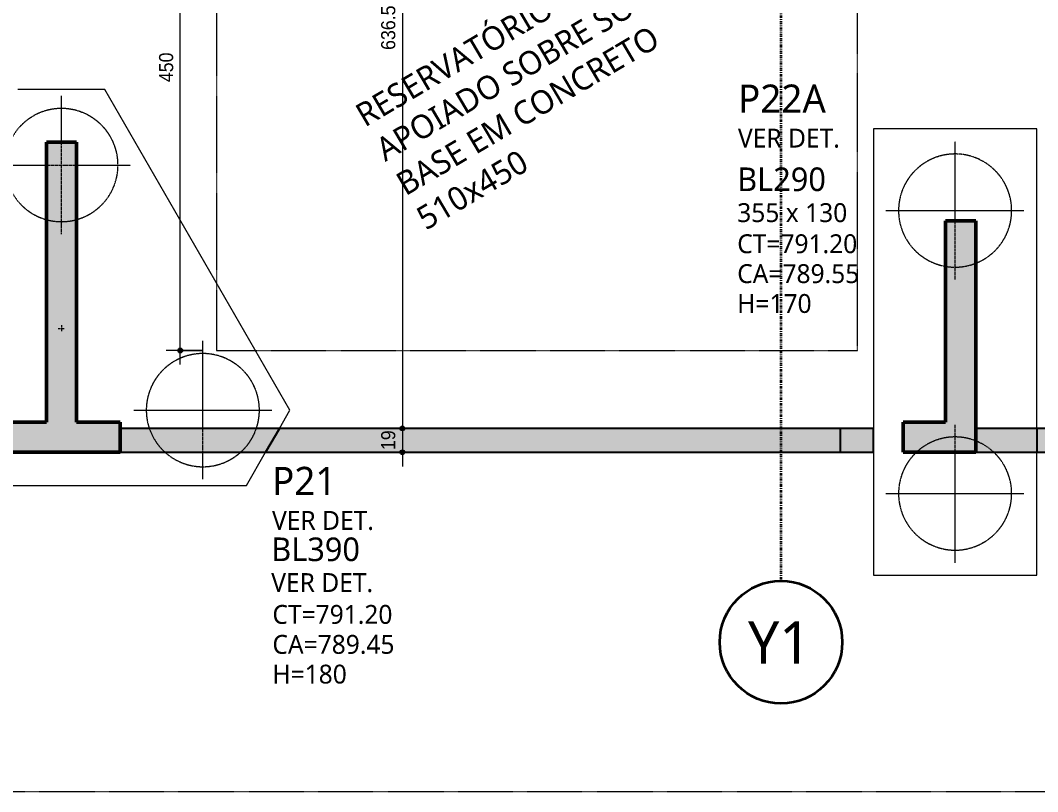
# Model space of a CAD drawing. Header units: centimetres. Extents: x -3523 to 38560, y -3196 to 88043.
# Drawn here: x -1264 to -455, y -1186 to -573 of the extents above; entities that cross this region are included whole.
import ezdxf

# ---------------------------------------------------------------- set-up
doc = ezdxf.new("R2010")
doc.units = ezdxf.units.CM
for name, pattern in [('Dash dot', [1.5875, 0.635, -0.47625, 0, -0.47625]), ('Hidden', [0.714375, 0.47625, -0.238125]), ('Overhead', [0.396875, 0.238125, -0.15875]), ('Traço', [0.635, 0.3175, -0.3175])]:
    doc.linetypes.add(name, pattern=pattern)
for name, color, linetype, lineweight in [('A-ANNO-DIMS', 7, 'Continuous', 9), ('A-ANNO-DIMS-75', 7, 'Continuous', 9), ('A-FLOR-OVHD', 7, 'Overhead', 18), ('G-ANNO-TEXT', 7, 'Continuous', 9), ('S-BEAM', 7, 'Continuous', 25), ('S-BEAM-HDLN', 7, 'Traço', 25), ('S-COLS', 7, 'Continuous', 25), ('S-COLS-IDEN', 7, 'Continuous', 9), ('S-FNDN', 7, 'Continuous', 25), ('S-FNDN-HDLN', 7, 'Traço', 18), ('S-FNDN-IDEN', 7, 'Continuous', 9), ('S-GRID', 7, 'Continuous', 9), ('S-GRID-IDEN', 7, 'Continuous', 9)]:
    doc.layers.add(name, color=color, linetype=linetype, lineweight=lineweight)
doc.layers.add('A-DETL', color=7, linetype='Continuous', lineweight=18, true_color=0x00a600)
doc.styles.add('Arial_1', font='arial.ttf', dxfattribs={"width": 0.9, "height": 11.25})
doc.styles.add('Gadugi', font='gadugi.ttf', dxfattribs={"height": 15})
doc.styles.add('Gadugi_1', font='gadugi.ttf', dxfattribs={"height": 22.5})
doc.styles.add('Gadugi_2', font='gadugi.ttf', dxfattribs={"height": 18.75})
doc.styles.add('Gadugi_3', font='gadugi.ttf', dxfattribs={"height": 0.2})
doc.styles.add('Gadugi_5', font='gadugi.ttf', dxfattribs={"height": 33.75})
doc.dimstyles.new('PED_1_5mm_ESQ', dxfattribs={"dimscale": 30.48, "dimtxt": 11.477918, "dimasz": 0.492126, "dimexe": 0.369094, "dimexo": 0.369094, "dimgap": 0.073819, "dimtad": 1, "dimdec": 1, "dimrnd": 0.5, "dimdsep": 46, "dimtxsty": 'Arial_1', "dimblk1": 'DOTSMALL', "dimblk2": 'DOTSMALL', "dimsah": 1, "dimcen": 0.09, "dimdle": 0.369094, "dimazin": 0, "dimtfac": 1, "dimtdec": 4, "dimtix": 1, "dimtmove": 0, "dimatfit": 3, "dimfxl": 1, "dimtvp": 1, "dimtolj": 1, "dimtzin": 0, "dimarcsym": 2})

# ---------------------------------------------------------------- blocks, each defined once
blk = doc.blocks.new('PED_BLRET-2EST_R01_2019 - 355x130x170-V20-PL B 002 - FUNDAÇÃO')
at = {"layer": 'S-FNDN', "linetype": 'Hidden', "lineweight": 18}
for p, q in [((-117.5, 55), (-117.5, -55)), ((107.5, 55), (107.5, -55)), ((-172.5, 0), (-84.67, 0)), ((99.47, 0), (162.5, 0))]:
    blk.add_line(p, q, dxfattribs=at)
at = {"layer": 'S-FNDN-HDLN'}
for p, q in [((-84.67, 0), (-62.5, 0)), ((52.5, 0), (99.46, 0))]:
    blk.add_line(p, q, dxfattribs=at)
for centre, start, end in [((-117.5, 0), 42.96567, 317.03416), ((107.5, 0), 360, 170.3621), ((-117.5, 0), 360, 42.95935), ((-117.5, 0), 317.04048, 360), ((107.5, 0), 170.36842, 201.50986), ((107.5, 0), 201.51618, 360)]:
    blk.add_arc(centre, 45, start, end, dxfattribs=at)
blk = doc.blocks.new('PED_BLTRG-3EST_R00 - 315x364x180-3763719-PL B 002 - FUNDAÇÃO')
at = {"layer": 'S-FNDN', "linetype": 'Hidden', "lineweight": 18}
for p, q in [((-37.01, 142.35), (-37.01, 179.13)), ((-92.01, 124.13), (-49.01, 124.13)), ((-25.01, 124.13), (17.99, 124.13)), ((-149.51, -85.22), (-149.51, -15.73)), ((75.49, -85.22), (75.49, -15.73)), ((-204.51, -70.73), (-94.51, -70.73)), ((20.49, -70.73), (130.49, -70.73)), ((-149.51, -125.73), (-149.51, -104.22)), ((75.49, -125.73), (75.49, -104.22))]:
    blk.add_line(p, q, dxfattribs=at)
at = {"layer": 'S-FNDN-HDLN'}
for p, q in [((-37.01, 69.13), (-37.01, 142.35)), ((-49, 124.13), (-25.01, 124.13)), ((-39.51, -5.78), (-34.51, -5.78)), ((-37.01, -3.28), (-37.01, -8.28)), ((-149.51, -104.21), (-149.51, -85.22)), ((75.49, -104.21), (75.49, -85.22))]:
    blk.add_line(p, q, dxfattribs=at)
for centre, start, end in [((-37.01, 124.13), 360, 254.47542), ((-37.01, 124.13), 285.52458, 360), ((-37.01, 124.13), 254.48174, 285.51826), ((-149.51, -70.73), 360, 198.80549), ((75.49, -70.73), 360, 198.80549), ((-149.51, -70.73), 341.19451, 360), ((75.49, -70.73), 341.19451, 360), ((-149.51, -70.73), 198.81181, 228.21574), ((-149.51, -70.73), 311.78426, 341.18819), ((75.49, -70.73), 198.81181, 228.21574), ((75.49, -70.73), 311.78426, 341.18819), ((-149.51, -70.73), 228.22206, 311.77794), ((75.49, -70.73), 228.22206, 311.77794)]:
    blk.add_arc(centre, 45, start, end, dxfattribs=at)
blk = doc.blocks.new('PED_TAG_BLOCO_R03 - BLOCO DET_-2583237-PL B 002 - FUNDAÇÃO')
at = {"layer": 'S-FNDN-IDEN', "insert": (-0.977, -0.663), "char_height": 0.2, "width": 1.37089, "attachment_point": 1, "style": 'Gadugi_3'}
blk.add_mtext('VER DET.', dxfattribs=at)
blk = doc.blocks.new('PED_TAG_PILAR_R04 - PILAR VER DET_-2523782-PL B 002 - FUNDAÇÃO')
at = {"layer": 'S-COLS-IDEN', "insert": (0.115, -0.633), "char_height": 0.2, "width": 1.37089, "attachment_point": 1, "style": 'Gadugi_3'}
blk.add_mtext('VER DET.', dxfattribs=at)
blk = doc.blocks.new('DIMBLOCK4-PL B 002 - FUNDAÇÃO')
at = {"layer": 'A-ANNO-DIMS-75'}
h = blk.add_hatch(color=256, dxfattribs=at)
edge = h.paths.add_edge_path(flags=0)
edge.add_arc((-1136.88, -385.03), 1.88, 0, 360)
h = blk.add_hatch(color=256, dxfattribs=at)
edge = h.paths.add_edge_path(flags=0)
edge.add_arc((-1136.88, -835.03), 1.88, 0, 360)
for p, q in [((-1136.88, -846.28), (-1136.88, -373.78)), ((-1119.15, -385.03), (-1148.13, -385.03)), ((-1136.88, -385.03), (-1119.15, -385.03)), ((-1119.15, -835.03), (-1148.13, -835.03)), ((-1136.88, -835.03), (-1119.15, -835.03))]:
    blk.add_line(p, q, dxfattribs=at)
for centre in [(-1136.88, -385.03), (-1136.88, -835.03)]:
    blk.add_circle(centre, 1.88, dxfattribs=at)
at = {"layer": 'A-ANNO-DIMS-75', "color": 0, "insert": (-1153.73, -621.68), "char_height": 11.25, "width": 27.9708, "attachment_point": 1, "rotation": 90, "line_spacing_factor": 0.941778, "style": 'Arial_1'}
blk.add_mtext('450', dxfattribs=at)
blk = doc.blocks.new('_DotSmall')
at = {"color": 0, "linetype": 'ByBlock', "const_width": 0.5}
blk.add_lwpolyline([(-0.0625, 0, 1), (0.0625, 0, 1)], format="xyb", close=True, dxfattribs=at)
blk = doc.blocks.new('Eixo - Y1-2173029-PL B 002 - FUNDAÇÃO')
at = {"layer": 'S-GRID-IDEN', "color": 6, "lineweight": 35, "true_color": 0xff00ff}
blk.add_circle((0, 0), 0.65, dxfattribs=at)
blk = doc.blocks.new('DIMBLOCK122-PL B 002 - FUNDAÇÃO')
at = {"layer": 'A-ANNO-DIMS-75'}
h = blk.add_hatch(color=256, dxfattribs=at)
edge = h.paths.add_edge_path(flags=0)
edge.add_arc((-960.14, -260.26), 1.88, 0, 360)
h = blk.add_hatch(color=256, dxfattribs=at)
edge = h.paths.add_edge_path(flags=0)
edge.add_arc((-960.14, -896.95), 1.88, 0, 360)
for p, q in [((-968.74, -260.26), (-948.89, -260.26)), ((-960.14, -260.26), (-968.74, -260.26)), ((-960.14, -260.26), (-960.14, -896.95)), ((-968.74, -896.95), (-948.89, -896.95)), ((-960.14, -896.95), (-968.74, -896.95))]:
    blk.add_line(p, q, dxfattribs=at)
for centre in [(-960.14, -260.26), (-960.14, -896.95)]:
    blk.add_circle(centre, 1.88, dxfattribs=at)
at = {"layer": 'A-ANNO-DIMS-75', "color": 0, "insert": (-977, -596.08), "char_height": 11.25, "width": 41.9562, "attachment_point": 1, "rotation": 90, "line_spacing_factor": 0.941778, "style": 'Arial_1'}
blk.add_mtext('636.5', dxfattribs=at)
blk = doc.blocks.new('DIMBLOCK123-PL B 002 - FUNDAÇÃO')
at = {"layer": 'A-ANNO-DIMS-75'}
h = blk.add_hatch(color=256, dxfattribs=at)
edge = h.paths.add_edge_path(flags=0)
edge.add_arc((-960.14, -896.95), 1.88, 0, 360)
h = blk.add_hatch(color=256, dxfattribs=at)
edge = h.paths.add_edge_path(flags=0)
edge.add_arc((-960.14, -915.95), 1.88, 0, 360)
for p, q in [((-968.74, -896.95), (-948.89, -896.95)), ((-960.14, -896.95), (-968.74, -896.95)), ((-960.14, -896.95), (-960.14, -927.2)), ((-968.74, -915.95), (-948.89, -915.95)), ((-960.14, -915.95), (-968.74, -915.95))]:
    blk.add_line(p, q, dxfattribs=at)
for centre in [(-960.14, -896.95), (-960.14, -915.95)]:
    blk.add_circle(centre, 1.88, dxfattribs=at)
at = {"layer": 'A-ANNO-DIMS-75', "color": 0, "insert": (-977, -914.22), "char_height": 11.25, "width": 18.6472, "attachment_point": 1, "rotation": 90, "line_spacing_factor": 0.941778, "style": 'Arial_1'}
blk.add_mtext('19', dxfattribs=at)

msp = doc.modelspace()

# ---------------------------------------------------------------- hatches: boundary and pattern name
at = {"layer": 'S-BEAM', "true_color": 0xff00ff}
h = msp.add_hatch(color=6, dxfattribs=at)
h.paths.add_polyline_path([(65.607, -915.95), (105.135, -915.95), (105.135, -896.95), (-24.602, -896.95), (-24.602, -915.95), (2.846, -915.95)], flags=0)
h.paths.add_polyline_path([(-1738.86, -915.95), (-1279.615, -915.95), (-1279.615, -896.95), (-1738.86, -896.95)], flags=0)
h.paths.add_polyline_path([(-378.393, -915.95), (-368.34, -915.949), (-368.34, -896.95), (-503.863, -896.95), (-503.863, -915.95), (-381.241, -915.95)], flags=0)
h.paths.add_polyline_path([(-1184.615, -915.95), (-611.558, -915.95), (-611.558, -896.95), (-1184.615, -896.95)], flags=0)
msp.add_hatch(color=6, dxfattribs=at).paths.add_polyline_path([(-585.332, -915.95), (-585.332, -896.95), (-611.558, -896.95), (-611.558, -915.95)], flags=0)
at = {"layer": 'S-COLS', "true_color": 0x808080}
for points in [[(-1279.615, -915.949), (-1184.615, -915.949), (-1184.615, -891.998), (-1219.365, -891.998), (-1219.365, -669.381), (-1243.365, -669.381), (-1243.365, -891.998), (-1279.615, -891.998), (-1279.615, -896.95)], [(-503.863, -915.949), (-503.863, -731.812), (-527.863, -731.812), (-527.863, -891.949), (-561.593, -891.949), (-561.592, -915.949), (-527.863, -915.949)]]:
    msp.add_hatch(color=8, dxfattribs=at).paths.add_polyline_path(points, flags=0)

# ---------------------------------------------------------------- linework, layer by layer
at = {"layer": 'A-DETL', "color": 7, "lineweight": 50}
for p, q in [((-1184.615, -915.95), (-1184.615, -896.95)), ((-503.863, -915.949), (-503.863, -896.95))]:
    msp.add_line(p, q, dxfattribs=at)
at = {"layer": 'A-FLOR-OVHD'}
for p, q in [((-1107.898, -385.027), (-1107.898, -835.027)), ((-597.898, -835.027), (-597.898, -385.027)), ((-1107.898, -835.027), (-597.898, -835.027)), ((-2484.7, -1185.786), (347.887, -1185.786))]:
    msp.add_line(p, q, dxfattribs=at)
at = {"layer": 'S-BEAM'}
for p, q in [((-1184.615, -896.95), (-1184.615, -915.95)), ((-611.558, -896.95), (-1184.615, -896.95)), ((-611.558, -915.95), (-611.558, -896.95)), ((-585.332, -896.95), (-611.558, -896.95)), ((-585.332, -915.95), (-585.332, -896.95)), ((-503.863, -896.95), (-503.863, -915.95)), ((-368.34, -896.95), (-503.863, -896.95)), ((-1184.615, -915.95), (-611.558, -915.95)), ((-611.558, -915.95), (-585.332, -915.95)), ((-503.863, -915.95), (-368.34, -915.95))]:
    msp.add_line(p, q, dxfattribs=at)
at = {"layer": 'S-BEAM-HDLN', "linetype": 'Continuous'}
for p, q in [((-1057.946, -896.95), (-1068.916, -915.95)), ((-455.332, -896.95), (-455.332, -915.95))]:
    msp.add_line(p, q, dxfattribs=at)
at = {"layer": 'S-COLS', "lineweight": 50}
for p, q in [((-1219.365, -669.381), (-1243.365, -669.381)), ((-1243.365, -669.381), (-1243.365, -891.998)), ((-1219.365, -891.998), (-1219.365, -669.381)), ((-503.863, -731.812), (-527.863, -731.812)), ((-527.863, -731.812), (-527.863, -891.949)), ((-503.863, -896.95), (-503.863, -731.812)), ((-1243.365, -891.998), (-1279.615, -891.998)), ((-1184.615, -891.998), (-1219.365, -891.998)), ((-1184.615, -896.95), (-1184.615, -891.998)), ((-527.863, -891.949), (-561.593, -891.949)), ((-561.593, -891.949), (-561.592, -915.949)), ((-1279.615, -915.949), (-1184.615, -915.949)), ((-561.592, -915.949), (-503.863, -915.949))]:
    msp.add_line(p, q, dxfattribs=at)
at = {"layer": 'S-COLS'}
for p, q in [((-1184.615, -915.949), (-1184.615, -896.95)), ((-503.863, -915.949), (-503.863, -896.95))]:
    msp.add_line(p, q, dxfattribs=at)
at = {"layer": 'S-FNDN', "lineweight": 18}
for p, q in [((-1196.724, -627.608), (-1266.006, -627.608)), ((-1049.582, -882.464), (-1196.724, -627.608)), ((-585.332, -658.777), (-585.332, -896.95)), ((-455.332, -658.777), (-585.332, -658.777)), ((-455.332, -896.95), (-455.332, -658.777)), ((-1057.946, -896.95), (-1049.582, -882.464)), ((-585.332, -896.95), (-585.332, -915.95)), ((-1084.224, -942.464), (-1068.916, -915.95)), ((-585.332, -915.95), (-585.332, -1013.777)), ((-455.332, -1013.777), (-455.332, -915.95)), ((-1378.506, -942.464), (-1084.224, -942.464)), ((-585.332, -1013.777), (-455.332, -1013.777))]:
    msp.add_line(p, q, dxfattribs=at)
at = {"layer": 'S-FNDN-HDLN'}
for p, q in [((-1068.916, -915.95), (-1057.946, -896.95)), ((-455.332, -915.95), (-455.332, -896.95))]:
    msp.add_line(p, q, dxfattribs=at)
for centre, start, end in [((-1231.365, -687.608), 111.817519, 116.982638), ((-1231.365, -687.608), 107.394061, 111.697573), ((-1231.365, -687.608), 102.066173, 107.210341), ((-1231.365, -687.608), 97.608528, 101.934845), ((-1231.365, -687.608), 92.3119, 97.446385), ((-1231.365, -687.608), 87.833212, 92.166788), ((-1231.365, -687.608), 82.553615, 87.6881), ((-1231.365, -687.608), 78.065155, 82.391472), ((-1231.365, -687.608), 72.789659, 77.933827), ((-1231.365, -687.608), 68.302427, 72.605939), ((-1231.365, -687.608), 63.017362, 68.182481), ((-1231.365, -687.608), 131.314181, 136.574773), ((-1231.365, -687.608), 127.018322, 131.211933), ((-1231.365, -687.608), 121.56668, 126.767885), ((-1231.365, -687.608), 117.194582, 121.456293), ((-1231.365, -687.608), 58.543707, 62.805418), ((-1231.365, -687.608), 53.232115, 58.43332), ((-1231.365, -687.608), 48.788067, 52.981678), ((-1231.365, -687.608), 43.425227, 48.685819), ((-1231.365, -687.608), 39.034828, 43.119181), ((-1231.365, -687.608), 33.578085, 38.939594), ((-1231.365, -687.608), 29.283487, 33.184642), ((-1231.365, -687.608), 23.642315, 29.194359), ((-1231.365, -687.608), 19.533656, 23.091541), ((-1231.365, -687.608), 13.440569, 19.449893), ((-1231.365, -687.608), 9.785037, 12.522665), ((-520.332, -723.777), 99.785037, 102.522665), ((-520.332, -723.777), 91.376818, 99.706022), ((-520.332, -723.777), 80.293978, 88.623182), ((-520.332, -723.777), 77.477335, 80.214963), ((-1231.365, -687.608), 1.376818, 9.706022), ((-520.332, -723.777), 123.578085, 128.939594), ((-520.332, -723.777), 119.283487, 123.184642), ((-520.332, -723.777), 113.642315, 119.194359), ((-520.332, -723.777), 109.533656, 113.091541), ((-520.332, -723.777), 103.440569, 109.449893), ((-520.332, -723.777), 70.550107, 76.559431), ((-520.332, -723.777), 66.908459, 70.466344), ((-520.332, -723.777), 60.805641, 66.357685), ((-520.332, -723.777), 56.815358, 60.716513), ((-520.332, -723.777), 51.060406, 56.421915), ((-1231.365, -687.608), 347.477335, 350.214963), ((-1231.365, -687.608), 350.293978, 358.623182), ((-520.332, -723.777), 138.788067, 142.981678), ((-520.332, -723.777), 133.425227, 138.685819), ((-520.332, -723.777), 129.034828, 133.119181), ((-520.332, -723.777), 46.880819, 50.965172), ((-520.332, -723.777), 41.314181, 46.574773), ((-520.332, -723.777), 37.018322, 41.211933), ((-1231.365, -687.608), 336.908459, 340.466344), ((-1231.365, -687.608), 340.550107, 346.559431), ((-520.332, -723.777), 153.017362, 158.182481), ((-520.332, -723.777), 148.543707, 152.805418), ((-520.332, -723.777), 143.232115, 148.43332), ((-520.332, -723.777), 31.56668, 36.767885), ((-520.332, -723.777), 27.194582, 31.456293), ((-520.332, -723.777), 21.817519, 26.982638), ((-1231.365, -687.608), 326.815358, 330.716513), ((-1231.365, -687.608), 330.805641, 336.357685), ((-520.332, -723.777), 162.789659, 167.933827), ((-520.332, -723.777), 158.302427, 162.605939), ((-520.332, -723.777), 17.394061, 21.697573), ((-520.332, -723.777), 12.066173, 17.210341), ((-1231.365, -687.608), 223.425227, 228.685819), ((-1231.365, -687.608), 311.314181, 316.574773), ((-1231.365, -687.608), 316.880819, 320.965172), ((-1231.365, -687.608), 321.060406, 326.421915), ((-520.332, -723.777), 172.553615, 177.6881), ((-520.332, -723.777), 168.065155, 172.391472), ((-520.332, -723.777), 7.608528, 11.934845), ((-520.332, -723.777), 2.3119, 7.446385), ((-1231.365, -687.608), 228.788067, 232.981678), ((-1231.365, -687.608), 233.232115, 238.43332), ((-1231.365, -687.608), 238.543707, 242.805418), ((-1231.365, -687.608), 243.017362, 248.182481), ((-1231.365, -687.608), 291.817519, 296.982638), ((-1231.365, -687.608), 297.194582, 301.456293), ((-1231.365, -687.608), 301.56668, 306.767885), ((-1231.365, -687.608), 307.018322, 311.211933), ((-520.332, -723.777), 177.833212, 182.166788), ((-520.332, -723.777), 182.3119, 187.446385), ((-520.332, -723.777), 352.553615, 357.6881), ((-520.332, -723.777), 357.833212, 2.166788), ((-1231.365, -687.608), 248.302427, 252.605939), ((-1231.365, -687.608), 252.789659, 257.933827), ((-1231.365, -687.608), 258.065155, 262.391472), ((-1231.365, -687.608), 262.553615, 267.6881), ((-1231.365, -687.608), 267.833212, 272.166788), ((-1231.365, -687.608), 272.3119, 277.446385), ((-1231.365, -687.608), 277.608528, 281.934845), ((-1231.365, -687.608), 282.066173, 287.210341), ((-1231.365, -687.608), 287.394061, 291.697573), ((-520.332, -723.777), 187.608528, 191.934845), ((-520.332, -723.777), 192.066173, 197.210341), ((-520.332, -723.777), 342.789659, 347.933827), ((-520.332, -723.777), 348.065155, 352.391472), ((-520.332, -723.777), 197.394061, 201.697573), ((-520.332, -723.777), 201.817519, 206.982638), ((-520.332, -723.777), 207.194582, 211.456293), ((-520.332, -723.777), 328.543707, 332.805418), ((-520.332, -723.777), 333.017362, 338.182481), ((-520.332, -723.777), 338.302427, 342.605939), ((-520.332, -723.777), 211.56668, 216.767885), ((-520.332, -723.777), 217.018322, 221.211933), ((-520.332, -723.777), 318.788067, 322.981678), ((-520.332, -723.777), 323.232115, 328.43332), ((-520.332, -723.777), 221.314181, 226.574773), ((-520.332, -723.777), 226.880819, 230.965172), ((-520.332, -723.777), 231.060406, 236.421915), ((-520.332, -723.777), 303.578085, 308.939594), ((-520.332, -723.777), 309.034828, 313.119181), ((-520.332, -723.777), 313.425227, 318.685819), ((-520.332, -723.777), 236.815358, 240.716513), ((-520.332, -723.777), 240.805641, 246.357685), ((-520.332, -723.777), 246.908459, 250.466344), ((-520.332, -723.777), 250.550107, 256.559431), ((-520.332, -723.777), 257.477335, 260.214963), ((-520.332, -723.777), 260.293978, 268.623182), ((-520.332, -723.777), 271.376818, 279.706022), ((-520.332, -723.777), 279.785037, 282.522665), ((-520.332, -723.777), 283.440569, 289.449893), ((-520.332, -723.777), 289.533656, 293.091541), ((-520.332, -723.777), 293.642315, 299.194359), ((-520.332, -723.777), 299.283487, 303.184642), ((-1118.865, -882.464), 111.817519, 116.982638), ((-1118.865, -882.464), 107.394061, 111.697573), ((-1118.865, -882.464), 102.066173, 107.210341), ((-1118.865, -882.464), 97.608528, 101.934845), ((-1118.865, -882.464), 92.3119, 97.446385), ((-1118.865, -882.464), 87.833212, 92.166788), ((-1118.865, -882.464), 82.553615, 87.6881), ((-1118.865, -882.464), 78.065155, 82.391472), ((-1118.865, -882.464), 72.789659, 77.933827), ((-1118.865, -882.464), 68.302427, 72.605939), ((-1118.865, -882.464), 63.017362, 68.182481), ((-1118.865, -882.464), 131.314181, 136.574773), ((-1118.865, -882.464), 127.018322, 131.211933), ((-1118.865, -882.464), 121.56668, 126.767885), ((-1118.865, -882.464), 117.194582, 121.456293), ((-1118.865, -882.464), 58.543707, 62.805418), ((-1118.865, -882.464), 53.232115, 58.43332), ((-1118.865, -882.464), 48.788067, 52.981678), ((-1118.865, -882.464), 43.425227, 48.685819), ((-1118.865, -882.464), 146.815358, 150.716513), ((-1118.865, -882.464), 141.060406, 146.421915), ((-1118.865, -882.464), 136.880819, 140.965172), ((-1118.865, -882.464), 39.034828, 43.119181), ((-1118.865, -882.464), 33.578085, 38.939594), ((-1118.865, -882.464), 29.283487, 33.184642), ((-1118.865, -882.464), 156.908459, 160.466344), ((-1118.865, -882.464), 150.805641, 156.357685), ((-1118.865, -882.464), 23.642315, 29.194359), ((-1118.865, -882.464), 19.533656, 23.091541), ((-1118.865, -882.464), 167.477335, 170.214963), ((-1118.865, -882.464), 160.550107, 166.559431), ((-1118.865, -882.464), 13.440569, 19.449893), ((-1118.865, -882.464), 9.785037, 12.522665), ((-1118.865, -882.464), 170.293978, 178.623182), ((-1118.865, -882.464), 1.376818, 9.706022), ((-1118.865, -882.464), 181.376818, 189.706022), ((-1118.865, -882.464), 189.785037, 192.522665), ((-1118.865, -882.464), 347.477335, 350.214963), ((-1118.865, -882.464), 350.293978, 358.623182), ((-1118.865, -882.464), 193.440569, 199.449893), ((-1118.865, -882.464), 199.533656, 203.091541), ((-1118.865, -882.464), 336.908459, 340.466344), ((-1118.865, -882.464), 340.550107, 346.559431), ((-1118.865, -882.464), 203.642315, 209.194359), ((-1118.865, -882.464), 209.283487, 213.184642), ((-1118.865, -882.464), 326.815358, 330.716513), ((-1118.865, -882.464), 330.805641, 336.357685), ((-520.332, -948.777), 109.533656, 113.091541), ((-520.332, -948.777), 103.440569, 109.449893), ((-520.332, -948.777), 99.785037, 102.522665), ((-520.332, -948.777), 91.376818, 99.706022), ((-520.332, -948.777), 80.293978, 88.623182), ((-520.332, -948.777), 77.477335, 80.214963), ((-520.332, -948.777), 70.550107, 76.559431), ((-520.332, -948.777), 66.908459, 70.466344), ((-1118.865, -882.464), 213.578085, 218.939594), ((-1118.865, -882.464), 219.034828, 223.119181), ((-1118.865, -882.464), 223.425227, 228.685819), ((-1118.865, -882.464), 311.314181, 316.574773), ((-1118.865, -882.464), 316.880819, 320.965172), ((-1118.865, -882.464), 321.060406, 326.421915), ((-520.332, -948.777), 129.034828, 133.119181), ((-520.332, -948.777), 123.578085, 128.939594), ((-520.332, -948.777), 119.283487, 123.184642), ((-520.332, -948.777), 113.642315, 119.194359), ((-520.332, -948.777), 60.805641, 66.357685), ((-520.332, -948.777), 56.815358, 60.716513), ((-520.332, -948.777), 51.060406, 56.421915), ((-520.332, -948.777), 46.880819, 50.965172), ((-1118.865, -882.464), 228.788067, 232.981678), ((-1118.865, -882.464), 233.232115, 238.43332), ((-1118.865, -882.464), 238.543707, 242.805418), ((-1118.865, -882.464), 243.017362, 248.182481), ((-1118.865, -882.464), 291.817519, 296.982638), ((-1118.865, -882.464), 297.194582, 301.456293), ((-1118.865, -882.464), 301.56668, 306.767885), ((-1118.865, -882.464), 307.018322, 311.211933), ((-520.332, -948.777), 143.232115, 148.43332), ((-520.332, -948.777), 138.788067, 142.981678), ((-520.332, -948.777), 133.425227, 138.685819), ((-520.332, -948.777), 41.314181, 46.574773), ((-520.332, -948.777), 37.018322, 41.211933), ((-520.332, -948.777), 31.56668, 36.767885), ((-1118.865, -882.464), 248.302427, 252.605939), ((-1118.865, -882.464), 252.789659, 257.933827), ((-1118.865, -882.464), 258.065155, 262.391472), ((-1118.865, -882.464), 262.553615, 267.6881), ((-1118.865, -882.464), 267.833212, 272.166788), ((-1118.865, -882.464), 272.3119, 277.446385), ((-1118.865, -882.464), 277.608528, 281.934845), ((-1118.865, -882.464), 282.066173, 287.210341), ((-1118.865, -882.464), 287.394061, 291.697573), ((-520.332, -948.777), 153.017362, 158.182481), ((-520.332, -948.777), 148.543707, 152.805418), ((-520.332, -948.777), 27.194582, 31.456293), ((-520.332, -948.777), 21.817519, 26.982638), ((-520.332, -948.777), 162.789659, 167.933827), ((-520.332, -948.777), 158.302427, 162.605939), ((-520.332, -948.777), 17.394061, 21.697573), ((-520.332, -948.777), 12.066173, 17.210341), ((-520.332, -948.777), 172.553615, 177.6881), ((-520.332, -948.777), 168.065155, 172.391472), ((-520.332, -948.777), 7.608528, 11.934845), ((-520.332, -948.777), 2.3119, 7.446385), ((-520.332, -948.777), 177.833212, 182.166788), ((-520.332, -948.777), 182.3119, 187.446385), ((-520.332, -948.777), 187.608528, 191.934845), ((-520.332, -948.777), 348.065155, 352.391472), ((-520.332, -948.777), 352.553615, 357.6881), ((-520.332, -948.777), 357.833212, 2.166788), ((-520.332, -948.777), 192.066173, 197.210341), ((-520.332, -948.777), 197.394061, 201.697573), ((-520.332, -948.777), 338.302427, 342.605939), ((-520.332, -948.777), 342.789659, 347.933827), ((-520.332, -948.777), 201.817519, 206.982638), ((-520.332, -948.777), 207.194582, 211.456293), ((-520.332, -948.777), 328.543707, 332.805418), ((-520.332, -948.777), 333.017362, 338.182481), ((-520.332, -948.777), 211.56668, 216.767885), ((-520.332, -948.777), 217.018322, 221.211933), ((-520.332, -948.777), 221.314181, 226.574773), ((-520.332, -948.777), 313.425227, 318.685819), ((-520.332, -948.777), 318.788067, 322.981678), ((-520.332, -948.777), 323.232115, 328.43332), ((-520.332, -948.777), 226.880819, 230.965172), ((-520.332, -948.777), 231.060406, 236.421915), ((-520.332, -948.777), 236.815358, 240.716513), ((-520.332, -948.777), 299.283487, 303.184642), ((-520.332, -948.777), 303.578085, 308.939594), ((-520.332, -948.777), 309.034828, 313.119181), ((-520.332, -948.777), 240.805641, 246.357685), ((-520.332, -948.777), 246.908459, 250.466344), ((-520.332, -948.777), 250.550107, 256.559431), ((-520.332, -948.777), 257.477335, 260.214963), ((-520.332, -948.777), 260.293978, 268.623182), ((-520.332, -948.777), 271.376818, 279.706022), ((-520.332, -948.777), 279.785037, 282.522665), ((-520.332, -948.777), 283.440569, 289.449893), ((-520.332, -948.777), 289.533656, 293.091541), ((-520.332, -948.777), 293.642315, 299.194359)]:
    msp.add_arc(centre, 45, start, end, dxfattribs=at)
at = {"layer": 'S-GRID', "color": 6, "linetype": 'Dash dot', "lineweight": 35, "true_color": 0xff00ff}
msp.add_line((-658.86, 3240.549), (-658.86, -1018.232), dxfattribs=at)

# ---------------------------------------------------------------- block references
at = {"layer": 'S-COLS-IDEN', "xscale": 74.99999999999996, "yscale": 74.99999999999996, "zscale": 74.99999999999996}
for p in [(-701.697, -611.206), (-1072.433, -915.182)]:
    msp.add_blockref('PED_TAG_PILAR_R04 - PILAR VER DET_-2523782-PL B 002 - FUNDAÇÃO', p, dxfattribs=at)
at = {"layer": 'S-FNDN', "linetype": 'Traço', "lineweight": 18}
msp.add_blockref('PED_BLTRG-3EST_R00 - 315x364x180-3763719-PL B 002 - FUNDAÇÃO', (-1194.358, -811.733), dxfattribs=at)
at = {"layer": 'S-FNDN', "linetype": 'Traço', "lineweight": 18, "rotation": 89.9999999999999}
msp.add_blockref('PED_BLRET-2EST_R01_2019 - 355x130x170-V20-PL B 002 - FUNDAÇÃO', (-520.332, -831.277), dxfattribs=at)
at = {"layer": 'S-FNDN-IDEN', "xscale": 74.99999999999996, "yscale": 74.99999999999996, "zscale": 74.99999999999996}
msp.add_blockref('PED_TAG_BLOCO_R03 - BLOCO DET_-2583237-PL B 002 - FUNDAÇÃO', (-991.173, -962.323), dxfattribs=at)
at = {"layer": 'S-GRID-IDEN', "color": 6, "true_color": 0xff00ff, "xscale": 74.99999999999996, "yscale": 74.99999999999996, "zscale": 74.99999999999996, "rotation": 180}
msp.add_blockref('Eixo - Y1-2173029-PL B 002 - FUNDAÇÃO', (-658.86, -1066.982), dxfattribs=at)

# ---------------------------------------------------------------- texts
at = {"layer": 'G-ANNO-TEXT', "char_height": 18.75, "attachment_point": 1, "rotation": 30.584689, "style": 'Gadugi_2'}
for s, insert, width in [('APOIADO SOBRE SOLO', (-983.299, -669.056), 330.09483), ('RESERVATÓRIO', (-999.454, -641.723), 220.66448), ('BASE EM CONCRETO', (-967.144, -696.389), 298.82902), ('510x450', (-950.989, -723.722), 119.05059)]:
    msp.add_mtext(s, dxfattribs=dict(at, insert=insert, width=width))
at = {"layer": 'G-ANNO-TEXT', "char_height": 15, "attachment_point": 1, "style": 'Gadugi'}
for s, insert, width in [('CT=791.20', (-1063.517, -1037.361), 122.05692), ('CA=789.45', (-1063.517, -1061.183), 125.06325), ('H=180', (-1063.517, -1084.847), 77.56327)]:
    msp.add_mtext(s, dxfattribs=dict(at, insert=insert, width=width))
at = {"layer": 'S-COLS-IDEN', "char_height": 22.5, "attachment_point": 1, "style": 'Gadugi_1'}
for s, insert, width in [('P22A', (-693.081, -623.562), 88.38605), ('P21', (-1063.817, -927.538), 63.73416)]:
    msp.add_mtext(s, dxfattribs=dict(at, insert=insert, width=width))
at = {"layer": 'S-FNDN-IDEN', "color": 5, "true_color": 0x0000ff, "char_height": 18.75, "width": 85.37972, "attachment_point": 1, "style": 'Gadugi_2'}
for s, insert in [('BL290', (-693.697, -689.499)), ('BL390', (-1064.433, -983.709))]:
    msp.add_mtext(s, dxfattribs=dict(at, insert=insert))
at = {"layer": 'S-FNDN-IDEN', "char_height": 15, "attachment_point": 1, "style": 'Gadugi'}
for s, insert, width in [('355 x 130', (-693.697, -717.913), 109.43034), ('CT=791.20', (-693.697, -742.642), 122.05692), ('CA=789.55', (-693.697, -766.421), 125.06325), ('H=170', (-693.697, -790.166), 77.56327)]:
    msp.add_mtext(s, dxfattribs=dict(at, insert=insert, width=width))
at = {"layer": 'S-GRID-IDEN', "color": 6, "true_color": 0xff00ff, "insert": (-685.138, -1050.413), "char_height": 33.75, "width": 63.13289, "attachment_point": 1, "style": 'Gadugi_5'}
msp.add_mtext('Y1', dxfattribs=at)

# ---------------------------------------------------------------- dimensions: what is measured, and where the dimension line sits
at = {"layer": 'A-ANNO-DIMS'}
for base, p1, p2, override, picture, middle in [((-960.145, -896.95), (-957.493, -260.256), (-957.493, -896.95), {"dimpost": '<>', "dimfxl": 636.693397}, 'DIMBLOCK122-PL B 002 - FUNDAÇÃO', (-968.142, -578.603)), ((-1136.878, -385.027), (-1107.898, -835.027), (-1107.898, -385.027), {"dimpost": '<>', "dimfxl": 449.999991}, 'DIMBLOCK4-PL B 002 - FUNDAÇÃO', (-1144.872, -610.027)), ((-960.145, -915.95), (-957.493, -896.95), (-957.493, -915.95), {"dimpost": '<>', "dimfxl": 19}, 'DIMBLOCK123-PL B 002 - FUNDAÇÃO', (-968.139, -906.45))]:
    dim = msp.add_linear_dim(base=base, p1=p1, p2=p2, angle=90, dimstyle='PED_1_5mm_ESQ', override=override, dxfattribs=at)
    dim.commit()
    dim.dimension.update_dxf_attribs({"geometry": picture, "text_midpoint": middle})

doc.saveas('drawing.dxf')
